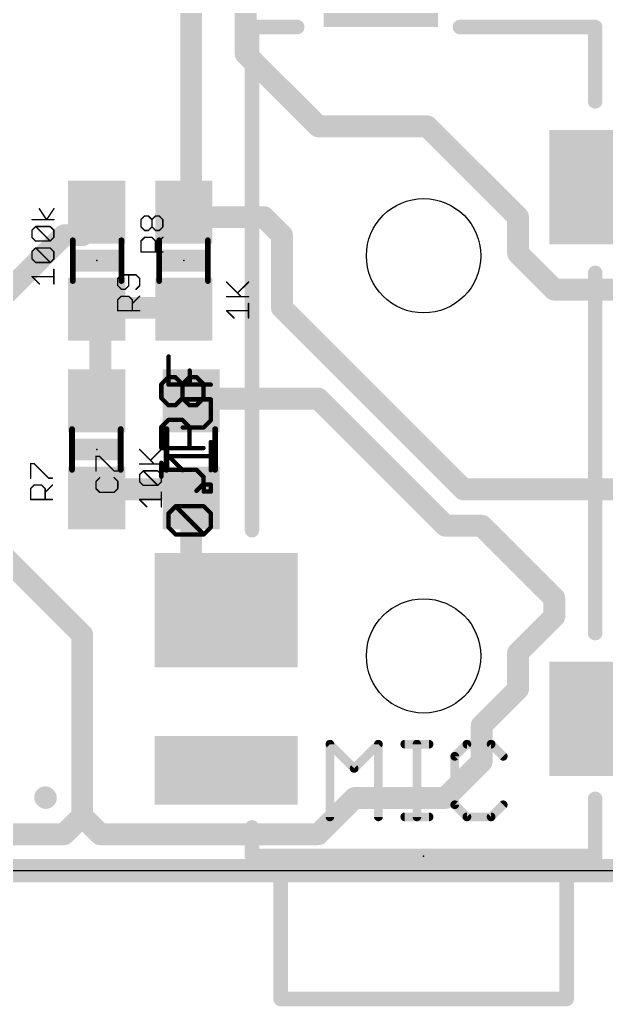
# Model space of a CAD drawing. Extents: x -0.5 to 48.5, y -14.8 to 29.2.
# Drawn here: x 26.72 to 36.98, y -2.37 to 14.88 of the extents above; entities that cross this region are included whole.
import ezdxf

# ---------------------------------------------------------------- set-up
doc = ezdxf.new("R2010")
doc.units = 0
for name, color, linetype in [('1', 22, 'CONTINUOUS'), ('20', 7, 'CONTINUOUS'), ('21', 253, 'CONTINUOUS'), ('23', 7, 'CONTINUOUS'), ('25', 253, 'CONTINUOUS'), ('27', 253, 'CONTINUOUS'), ('51', 253, 'CONTINUOUS')]:
    doc.layers.add(name, color=color, linetype=linetype)

# ---------------------------------------------------------------- blocks, each defined once
blk = doc.blocks.new('RECT')
blk.add_solid([(-0.5, -0.5), (0.5, -0.5), (-0.5, 0.5), (0.5, 0.5)])

msp = doc.modelspace()

# ---------------------------------------------------------------- linework, layer by layer
at = {"layer": '1'}
for points, const_width in [([(29.718, 17.4625), (29.718, 11.7475)], 0.381), ([(30.6705, 14.2875), (30.6705, 17.4625)], 0.381), ([(31.9405, 13.0175), (30.6705, 14.2875)], 0.381), ([(33.8455, 13.0175), (31.9405, 13.0175)], 0.381), ([(35.433, 11.43), (33.8455, 13.0175)], 0.381), ([(29.718, 11.7475), (29.591, 11.518)], 0.381), ([(28.1305, 11.43), (27.813, 11.1125)], 0.381), ([(28.1305, 11.43), (28.067, 11.518)], 0.381), ([(29.718, 11.43), (29.591, 11.518)], 0.381), ([(30.988, 11.43), (29.718, 11.43)], 0.381), ([(31.3055, 11.1125), (30.988, 11.43)], 0.381), ([(35.433, 10.795), (35.433, 11.43)], 0.381), ([(27.4955, 11.1125), (26.2255, 9.8425)], 0.381), ([(27.813, 11.1125), (27.4955, 11.1125)], 0.381), ([(31.3055, 9.8425), (31.3055, 11.1125)], 0.381), ([(36.068, 10.16), (35.433, 10.795)], 0.381), ([(37.338, 10.16), (36.068, 10.16)], 0.381), ([(28.1305, 9.8425), (28.067, 9.818)], 0.381), ([(28.1305, 9.525), (28.067, 9.818)], 0.381), ([(28.1305, 9.8425), (29.4005, 9.8425)], 0.381), ([(29.4005, 9.8425), (29.591, 9.818)], 0.381), ([(34.4805, 6.6675), (31.3055, 9.8425)], 0.381), ([(28.1305, 9.525), (28.1305, 8.255)], 0.381), ([(28.1305, 8.255), (28.067, 8.216)], 0.381), ([(31.9405, 8.255), (29.718, 8.255)], 0.381), ([(29.718, 8.255), (29.718, 8.216)], 0.381), ([(34.163, 6.0325), (31.9405, 8.255)], 0.381), ([(28.1305, 6.6675), (28.067, 6.516)], 0.381), ([(29.718, 6.6675), (28.1305, 6.6675)], 0.381), ([(29.718, 6.6675), (29.718, 6.516)], 0.381), ([(40.8305, 6.6675), (34.4805, 6.6675)], 0.381), ([(29.718, 5.08), (29.718, 6.516)], 0.381), ([(34.798, 6.0325), (34.163, 6.0325)], 0.381), ([(36.068, 4.7625), (34.798, 6.0325)], 0.381), ([(26.2255, 5.715), (27.813, 4.1275)], 0.381), ([(30.0355, 4.7625), (29.718, 5.08)], 0.381), ([(30.0355, 4.7625), (30.332, 4.554)], 0.381), ([(36.068, 4.445), (36.068, 4.7625)], 0.381), ([(35.433, 3.81), (36.068, 4.445)], 0.381), ([(27.813, 4.1275), (27.813, 0.9525)], 0.381), ([(35.433, 3.175), (35.433, 3.81)], 0.381), ([(34.798, 2.54), (35.433, 3.175)], 0.381), ([(34.798, 1.905), (34.798, 2.54)], 0.381), ([(34.163, 1.27), (34.798, 1.905)], 0.381), ([(27.178, 1.27), (27.1653, 1.2827)], 0.381), ([(31.9405, 0.635), (32.5755, 1.27)], 0.381), ([(32.5755, 1.27), (34.163, 1.27)], 0.381), ([(27.813, 0.9525), (27.4955, 0.635)], 0.381), ([(27.813, 0.9525), (28.1305, 0.635)], 0.381), ([(27.4955, 0.635), (23.368, 0.635)], 0.381), ([(28.1305, 0.635), (31.9405, 0.635)], 0.381), ([(48.26, 0), (0, 0)], 0.4064)]:
    msp.add_lwpolyline(points, dxfattribs=dict(at, const_width=const_width))
at = {"layer": '1', "const_width": 0.1905}
for points in [[(30.7379, 14.3549, 1), (30.6031, 14.2201)], [(30.5753, 14.2875, 1), (30.7658, 14.2875)], [(31.9405, 13.1128, 1), (31.9405, 12.9223)], [(31.8731, 12.9501, 1), (32.0079, 13.0849)], [(33.9129, 13.0849, 1), (33.7781, 12.9501)], [(33.8455, 12.9223, 1), (33.8455, 13.1128)], [(29.8013, 11.7014, 1), (29.6347, 11.7936)], [(29.6227, 11.7475, 1), (29.8133, 11.7475)], [(28.1442, 11.5737, 1), (27.9898, 11.4623)], [(28.0533, 11.3743, 1), (28.2077, 11.4857)], [(28.1979, 11.3626, 1), (28.0631, 11.4974)], [(29.6452, 11.5963, 1), (29.5368, 11.4397)], [(29.5077, 11.5641, 1), (29.6743, 11.4719)], [(29.718, 11.5252, 1), (29.718, 11.3347)], [(29.6638, 11.3517, 1), (29.7722, 11.5083)], [(31.0554, 11.4974, 1), (30.9206, 11.3626)], [(30.988, 11.3347, 1), (30.988, 11.5252)], [(35.5282, 11.43, 1), (35.3377, 11.43)], [(35.3656, 11.3626, 1), (35.5004, 11.4974)], [(27.4955, 11.2078, 1), (27.4955, 11.0173)], [(27.5629, 11.0451, 1), (27.4281, 11.1799)], [(27.7456, 11.1799, 1), (27.8804, 11.0451)], [(27.813, 11.0173, 1), (27.813, 11.2078)], [(31.4008, 11.1125, 1), (31.2103, 11.1125)], [(31.2381, 11.0451, 1), (31.3729, 11.1799)], [(35.5004, 10.8624, 1), (35.3656, 10.7276)], [(35.3377, 10.795, 1), (35.5282, 10.795)], [(36.068, 10.2553, 1), (36.068, 10.0648)], [(36.0006, 10.0926, 1), (36.1354, 10.2274)], [(28.1601, 9.8382, 1), (27.9739, 9.7978)], [(28.1305, 9.9378, 1), (28.1305, 9.7473)], [(28.1648, 9.7536, 1), (28.0962, 9.9314)], [(29.4126, 9.937, 1), (29.3884, 9.748)], [(29.4005, 9.7473, 1), (29.4005, 9.9378)], [(31.3729, 9.9099, 1), (31.2381, 9.7751)], [(28.0327, 9.9069, 1), (28.1013, 9.7291)], [(29.5789, 9.7235, 1), (29.6031, 9.9125)], [(31.2103, 9.8425, 1), (31.4008, 9.8425)], [(28.2258, 9.525, 1), (28.0353, 9.525)], [(28.0374, 9.5048, 1), (28.2236, 9.5452)], [(28.0172, 8.2972, 1), (28.1168, 8.1348)], [(28.0353, 8.255, 1), (28.2258, 8.255)], [(28.1803, 8.1738, 1), (28.0807, 8.3362)], [(29.8133, 8.255, 1), (29.6227, 8.255)], [(29.6227, 8.216, 1), (29.8133, 8.216)], [(29.718, 8.3503, 1), (29.718, 8.1598)], [(32.0079, 8.3224, 1), (31.8731, 8.1876)], [(31.9405, 8.1598, 1), (31.9405, 8.3503)], [(28.1305, 6.7628, 1), (28.1305, 6.5723)], [(28.2183, 6.6307, 1), (28.0427, 6.7043)], [(29.8133, 6.6675, 1), (29.6227, 6.6675)], [(29.718, 6.5723, 1), (29.718, 6.7628)], [(34.4805, 6.7628, 1), (34.4805, 6.5723)], [(34.4131, 6.6001, 1), (34.5479, 6.7349)], [(27.9792, 6.5528, 1), (28.1548, 6.4792)], [(29.8133, 6.516, 1), (29.6227, 6.516)], [(29.6227, 6.516, 1), (29.8133, 6.516)], [(34.163, 6.1278, 1), (34.163, 5.9373)], [(34.8654, 6.0999, 1), (34.7306, 5.9651)], [(34.798, 5.9373, 1), (34.798, 6.1278)], [(34.0956, 5.9651, 1), (34.2304, 6.0999)], [(29.7854, 5.1474, 1), (29.6506, 5.0126)], [(29.6227, 5.08, 1), (29.8133, 5.08)], [(30.0903, 4.8404, 1), (29.9807, 4.6846)], [(29.9681, 4.6951, 1), (30.1029, 4.8299)], [(36.1633, 4.7625, 1), (35.9728, 4.7625)], [(36.0006, 4.6951, 1), (36.1354, 4.8299)], [(30.2772, 4.4761, 1), (30.3868, 4.6319)], [(35.9728, 4.445, 1), (36.1633, 4.445)], [(36.1354, 4.3776, 1), (36.0006, 4.5124)], [(27.9083, 4.1275, 1), (27.7178, 4.1275)], [(27.7456, 4.0601, 1), (27.8804, 4.1949)], [(35.5282, 3.81, 1), (35.3377, 3.81)], [(35.3656, 3.8774, 1), (35.5004, 3.7426)], [(35.5004, 3.1076, 1), (35.3656, 3.2424)], [(35.3377, 3.175, 1), (35.5282, 3.175)], [(34.7306, 2.6074, 1), (34.8654, 2.4726)], [(34.8933, 2.54, 1), (34.7028, 2.54)], [(34.8654, 1.8376, 1), (34.7306, 1.9724)], [(34.7028, 1.905, 1), (34.8933, 1.905)], [(27.2326, 1.3501, 1), (27.098, 1.2153)], [(27.1107, 1.2026, 1), (27.2453, 1.3374)], [(32.5755, 1.3653, 1), (32.5755, 1.1747)], [(32.6429, 1.2026, 1), (32.5081, 1.3374)], [(34.0956, 1.3374, 1), (34.2304, 1.2026)], [(34.163, 1.1747, 1), (34.163, 1.3653)], [(27.8804, 1.0199, 1), (27.7456, 0.8851)], [(27.7178, 0.9525, 1), (27.9083, 0.9525)], [(27.8804, 0.8851, 1), (27.7456, 1.0199)], [(27.4281, 0.7024, 1), (27.5629, 0.5676)], [(27.4955, 0.5397, 1), (27.4955, 0.7303)], [(28.1305, 0.7303, 1), (28.1305, 0.5397)], [(28.0631, 0.5676, 1), (28.1979, 0.7024)], [(31.8731, 0.7024, 1), (32.0079, 0.5676)], [(31.9405, 0.5397, 1), (31.9405, 0.7303)]]:
    msp.add_lwpolyline(points, format="xyb", dxfattribs=at)
at = {"layer": '20'}
msp.add_line((0, 0), (48.26, 0), dxfattribs=at)
for centre in [(33.782, 10.754), (33.782, 3.754)]:
    msp.add_circle(centre, 1, dxfattribs=at)
at = {"layer": '21', "const_width": 0.254}
for points in [[(31.5722, 14.754), (30.782, 14.754)], [(30.782, 14.754), (30.782, 5.954)], [(34.417, 14.754), (36.782, 14.754)], [(36.782, 14.754), (36.782, 13.454)], [(36.782, 4.154), (36.782, 10.454)]]:
    msp.add_lwpolyline(points, dxfattribs=at)
at = {"layer": '21', "const_width": 0.127}
for points in [[(30.782, 14.8175, 1), (30.782, 14.6905)], [(30.8455, 14.754, 1), (30.7185, 14.754)], [(31.5722, 14.6905, 1), (31.5722, 14.8175)], [(34.417, 14.8175, 1), (34.417, 14.6905)], [(36.8455, 14.754, 1), (36.7185, 14.754)], [(36.782, 14.6905, 1), (36.782, 14.8175)], [(36.7185, 13.454, 1), (36.8455, 13.454)], [(36.8455, 10.454, 1), (36.7185, 10.454)], [(30.7185, 5.954, 1), (30.8455, 5.954)], [(36.7185, 4.154, 1), (36.8455, 4.154)]]:
    msp.add_lwpolyline(points, format="xyb", dxfattribs=at)
at = {"layer": '23'}
for p in [(28.067, 10.668), (29.591, 10.668), (28.067, 7.366), (29.718, 7.366), (33.782, 0.254)]:
    msp.add_point(p, dxfattribs=at)
at = {"layer": '25'}
for points, const_width in [([(28.8477, 11.3862, 1), (28.835, 11.3862)], 0.0127), ([(28.8369, 11.3906, 1), (28.8459, 11.3817)], 0.0127), ([(28.9049, 11.4561, 1), (28.9049, 11.4434)], 0.0127), ([(28.9094, 11.4452, 1), (28.9004, 11.4542)], 0.0127), ([(28.973, 11.4542, 1), (28.964, 11.4452)], 0.0127), ([(28.9685, 11.4434, 1), (28.9685, 11.4561)], 0.0127), ([(29.0384, 11.3862, 1), (29.0257, 11.3862)], 0.0127), ([(29.0275, 11.3906, 1), (29.0365, 11.3817)], 0.0127), ([(29.0275, 11.3817, 1), (29.0365, 11.3906)], 0.0127), ([(29.0956, 11.4561, 1), (29.0956, 11.4434)], 0.0127), ([(29.1001, 11.4452, 1), (29.0911, 11.4542)], 0.0127), ([(29.1636, 11.4542, 1), (29.1547, 11.4452)], 0.0127), ([(29.1591, 11.4434, 1), (29.1591, 11.4561)], 0.0127), ([(29.2291, 11.3862, 1), (29.2163, 11.3862)], 0.0127), ([(29.2182, 11.3817, 1), (29.2272, 11.3906)], 0.0127), ([(28.835, 11.259, 1), (28.8477, 11.259)], 0.0127), ([(28.8459, 11.2635, 1), (28.8369, 11.2546)], 0.0127), ([(29.0365, 11.2635, 1), (29.0275, 11.2546)], 0.0127), ([(29.0257, 11.259, 1), (29.0384, 11.259)], 0.0127), ([(29.0365, 11.2546, 1), (29.0275, 11.2635)], 0.0127), ([(29.2163, 11.259, 1), (29.2291, 11.259)], 0.0127), ([(29.2272, 11.2546, 1), (29.2182, 11.2635)], 0.0127), ([(28.9049, 11.2018, 1), (28.9049, 11.1891)], 0.0127), ([(28.9049, 11.0818, 1), (28.9049, 11.0692)], 0.0127), ([(28.9004, 11.191, 1), (28.9094, 11.2)], 0.0127), ([(28.9094, 11.071, 1), (28.9004, 11.08)], 0.0127), ([(28.964, 11.2, 1), (28.973, 11.191)], 0.0127), ([(28.9685, 11.1891, 1), (28.9685, 11.2018)], 0.0127), ([(29.0365, 11.08, 1), (29.0275, 11.071)], 0.0127), ([(29.032, 11.0692, 1), (29.032, 11.0818)], 0.0127), ([(29.0956, 11.2018, 1), (29.0956, 11.1891)], 0.0127), ([(29.0911, 11.191, 1), (29.1001, 11.2)], 0.0127), ([(29.1547, 11.2, 1), (29.1636, 11.191)], 0.0127), ([(29.1591, 11.1891, 1), (29.1591, 11.2018)], 0.0127), ([(29.2272, 11.071, 1), (29.2182, 11.08)], 0.0127), ([(28.8477, 11.0119, 1), (28.835, 11.0119)], 0.0127), ([(28.8369, 11.0164, 1), (28.8459, 11.0075)], 0.0127), ([(29.1019, 11.0119, 1), (29.0892, 11.0119)], 0.0127), ([(29.0911, 10.9529, 1), (29.1001, 10.9439)], 0.0127), ([(29.0911, 11.0075, 1), (29.1001, 11.0164)], 0.0127), ([(28.835, 10.8213, 1), (28.8477, 10.8213)], 0.0127), ([(28.8414, 10.8276, 1), (28.8414, 10.8149)], 0.0127), ([(29.0892, 10.8213, 1), (29.1019, 10.8213)], 0.0127), ([(29.2227, 10.8149, 1), (29.2227, 10.8276)], 0.0127), ([(28.4413, 10.3566, 1), (28.4286, 10.3566)], 0.0127), ([(28.4305, 10.3611, 1), (28.4395, 10.3521)], 0.0127), ([(28.4985, 10.4265, 1), (28.4985, 10.4138)], 0.0127), ([(28.503, 10.4156, 1), (28.494, 10.4246)], 0.0127), ([(28.632, 10.4201, 1), (28.6193, 10.4201)], 0.0127), ([(28.7572, 10.4246, 1), (28.7483, 10.4156)], 0.0127), ([(28.7527, 10.4138, 1), (28.7527, 10.4265)], 0.0127), ([(28.8227, 10.3566, 1), (28.81, 10.3566)], 0.0127), ([(28.8118, 10.3521, 1), (28.8208, 10.3611)], 0.0127), ([(28.4395, 10.2339, 1), (28.4305, 10.225)], 0.0127), ([(28.4286, 10.2295, 1), (28.4413, 10.2295)], 0.0127), ([(28.6193, 10.2295, 1), (28.632, 10.2295)], 0.0127), ([(28.6301, 10.225, 1), (28.6211, 10.2339)], 0.0127), ([(28.81, 10.2295, 1), (28.8227, 10.2295)], 0.0127), ([(28.8208, 10.225, 1), (28.8118, 10.2339)], 0.0127), ([(28.4985, 10.1723, 1), (28.4985, 10.1596)], 0.0127), ([(28.4985, 10.0523, 1), (28.4985, 10.0396)], 0.0127), ([(28.494, 10.1614, 1), (28.503, 10.1704)], 0.0127), ([(28.503, 10.0414, 1), (28.494, 10.0504)], 0.0127), ([(28.5576, 10.1704, 1), (28.5666, 10.1614)], 0.0127), ([(28.5621, 10.1596, 1), (28.5621, 10.1723)], 0.0127), ([(28.6301, 10.0504, 1), (28.6211, 10.0414)], 0.0127), ([(28.6256, 10.0396, 1), (28.6256, 10.0523)], 0.0127), ([(28.7483, 10.1704, 1), (28.7572, 10.1614)], 0.0127), ([(28.8208, 10.0414, 1), (28.8118, 10.0504)], 0.0127), ([(28.4413, 9.9824, 1), (28.4286, 9.9824)], 0.0127), ([(28.4305, 9.9869, 1), (28.4395, 9.9779)], 0.0127), ([(28.6955, 9.9824, 1), (28.6828, 9.9824)], 0.0127), ([(28.6847, 9.9233, 1), (28.6937, 9.9143)], 0.0127), ([(28.6847, 9.9779, 1), (28.6937, 9.9869)], 0.0127), ([(28.435, 9.798, 1), (28.435, 9.7854)], 0.0127), ([(28.4286, 9.7917, 1), (28.4413, 9.7917)], 0.0127), ([(28.6828, 9.7917, 1), (28.6955, 9.7917)], 0.0127), ([(28.8163, 9.7854, 1), (28.8163, 9.798)], 0.0127), ([(29.3195, 8.6495, 1), (29.3195, 8.6114)], 0.0381), ([(29.333, 8.6169, 1), (29.3061, 8.6439)], 0.0381), ([(29.4559, 8.6439, 1), (29.4289, 8.6169)], 0.0381), ([(29.4424, 8.6114, 1), (29.4424, 8.6495)], 0.0381), ([(29.6882, 8.6495, 1), (29.6882, 8.6114)], 0.0381), ([(29.7016, 8.6169, 1), (29.6747, 8.6439)], 0.0381), ([(29.8245, 8.6439, 1), (29.7976, 8.6169)], 0.0381), ([(29.811, 8.6114, 1), (29.811, 8.6495)], 0.0381), ([(29.2157, 8.5075, 1), (29.1776, 8.5075)], 0.0381), ([(29.1832, 8.521, 1), (29.2101, 8.4941)], 0.0381), ([(29.5843, 8.5075, 1), (29.5462, 8.5075)], 0.0381), ([(29.5518, 8.521, 1), (29.5788, 8.4941)], 0.0381), ([(29.5518, 8.4941, 1), (29.5788, 8.521)], 0.0381), ([(29.953, 8.5075, 1), (29.9149, 8.5075)], 0.0381), ([(29.9204, 8.4941, 1), (29.9474, 8.521)], 0.0381), ([(29.2101, 8.2753, 1), (29.1832, 8.2483)], 0.0381), ([(29.5788, 8.2753, 1), (29.5518, 8.2483)], 0.0381), ([(29.5788, 8.2483, 1), (29.5518, 8.2753)], 0.0381), ([(29.9474, 8.2483, 1), (29.9204, 8.2753)], 0.0381), ([(29.1776, 8.2618, 1), (29.2157, 8.2618)], 0.0381), ([(29.3195, 8.158, 1), (29.3195, 8.1199)], 0.0381), ([(29.3061, 8.1255, 1), (29.333, 8.1524)], 0.0381), ([(29.4289, 8.1524, 1), (29.4559, 8.1255)], 0.0381), ([(29.4424, 8.1199, 1), (29.4424, 8.158)], 0.0381), ([(29.5462, 8.2618, 1), (29.5843, 8.2618)], 0.0381), ([(29.6882, 8.158, 1), (29.6882, 8.1199)], 0.0381), ([(29.6747, 8.1255, 1), (29.7016, 8.1524)], 0.0381), ([(29.7976, 8.1524, 1), (29.8245, 8.1255)], 0.0381), ([(29.811, 8.1199, 1), (29.811, 8.158)], 0.0381), ([(29.9149, 8.2618, 1), (29.953, 8.2618)], 0.0381), ([(29.2157, 7.7591, 1), (29.1776, 7.7591)], 0.0381), ([(29.1832, 7.7726, 1), (29.2101, 7.7457)], 0.0381), ([(29.3195, 7.9011, 1), (29.3195, 7.863)], 0.0381), ([(29.333, 7.8685, 1), (29.3061, 7.8955)], 0.0381), ([(29.5788, 7.8955, 1), (29.5518, 7.8685)], 0.0381), ([(29.5653, 7.863, 1), (29.5653, 7.9011)], 0.0381), ([(29.7072, 7.7591, 1), (29.6691, 7.7591)], 0.0381), ([(29.6747, 7.7457, 1), (29.7016, 7.7726)], 0.0381), ([(29.1967, 7.4096, 1), (29.1967, 7.3715)], 0.0381), ([(29.9339, 7.3715, 1), (29.9339, 7.4096)], 0.0381), ([(28.0603, 7.2451, 1), (28.0476, 7.2451)], 0.0127), ([(28.054, 7.2515, 1), (28.054, 7.2388)], 0.0127), ([(28.122, 7.2496, 1), (28.113, 7.2406)], 0.0127), ([(28.1175, 7.2388, 1), (28.1175, 7.2515)], 0.0127), ([(29.1776, 7.3905, 1), (29.2157, 7.3905)], 0.0381), ([(29.6691, 7.3905, 1), (29.7072, 7.3905)], 0.0381), ([(26.9173, 7.1181, 1), (26.9046, 7.1181)], 0.0127), ([(26.911, 7.1245, 1), (26.911, 7.1118)], 0.0127), ([(26.979, 7.1226, 1), (26.97, 7.1136)], 0.0127), ([(26.9745, 7.1118, 1), (26.9745, 7.1245)], 0.0127), ([(29.2157, 7.1336, 1), (29.1776, 7.1336)], 0.0381), ([(28.0476, 6.9909, 1), (28.0603, 6.9909)], 0.0127), ([(28.3717, 6.9973, 1), (28.3717, 6.9846)], 0.0127), ([(28.3673, 6.9864, 1), (28.3762, 6.9954)], 0.0127), ([(28.4353, 6.9846, 1), (28.4353, 6.9973)], 0.0127), ([(29.1776, 6.8878, 1), (29.2157, 6.8878)], 0.0381), ([(29.1967, 7.0298, 1), (29.1967, 6.9917)], 0.0381), ([(29.8245, 7.0242, 1), (29.7976, 6.9972)], 0.0381), ([(29.811, 6.9917, 1), (29.811, 7.0298)], 0.0381), ([(29.953, 6.8878, 1), (29.9149, 6.8878)], 0.0381), ([(29.9204, 6.8744, 1), (29.9474, 6.9013)], 0.0381), ([(26.9046, 6.8639, 1), (26.9173, 6.8639)], 0.0127), ([(26.9745, 6.7503, 1), (26.9745, 6.7376)], 0.0127), ([(26.979, 6.7394, 1), (26.97, 6.7484)], 0.0127), ([(27.1061, 6.7484, 1), (27.0971, 6.7394)], 0.0127), ([(27.1016, 6.7376, 1), (27.1016, 6.7503)], 0.0127), ([(27.2287, 6.8703, 1), (27.2287, 6.8576)], 0.0127), ([(27.2243, 6.8594, 1), (27.2332, 6.8684)], 0.0127), ([(27.2968, 6.7394, 1), (27.2878, 6.7484)], 0.0127), ([(27.2923, 6.8576, 1), (27.2923, 6.8703)], 0.0127), ([(28.0603, 6.8074, 1), (28.0476, 6.8074)], 0.0127), ([(28.0495, 6.8119, 1), (28.0585, 6.8029)], 0.0127), ([(28.122, 6.8664, 1), (28.113, 6.8754)], 0.0127), ([(28.3762, 6.8754, 1), (28.3673, 6.8664)], 0.0127), ([(28.4417, 6.8074, 1), (28.429, 6.8074)], 0.0127), ([(28.4308, 6.8029, 1), (28.4398, 6.8119)], 0.0127), ([(29.9149, 6.765, 1), (29.953, 6.765)], 0.0381), ([(29.9474, 6.7515, 1), (29.9204, 6.7784)], 0.0381), ([(26.9173, 6.6804, 1), (26.9046, 6.6804)], 0.0127), ([(26.9065, 6.6849, 1), (26.9155, 6.6759)], 0.0127), ([(27.1715, 6.6804, 1), (27.1588, 6.6804)], 0.0127), ([(27.1607, 6.6213, 1), (27.1697, 6.6123)], 0.0127), ([(27.1607, 6.6759, 1), (27.1697, 6.6849)], 0.0127), ([(28.0476, 6.6803, 1), (28.0603, 6.6803)], 0.0127), ([(28.0585, 6.6847, 1), (28.0495, 6.6758)], 0.0127), ([(28.1175, 6.6231, 1), (28.1175, 6.6104)], 0.0127), ([(28.113, 6.6122, 1), (28.122, 6.6212)], 0.0127), ([(28.3673, 6.6212, 1), (28.3762, 6.6122)], 0.0127), ([(28.3717, 6.6104, 1), (28.3717, 6.6231)], 0.0127), ([(28.429, 6.6803, 1), (28.4417, 6.6803)], 0.0127), ([(28.4398, 6.6758, 1), (28.4308, 6.6847)], 0.0127), ([(29.7976, 6.6556, 1), (29.8245, 6.6286)], 0.0381), ([(26.9046, 6.4897, 1), (26.9173, 6.4897)], 0.0127), ([(26.911, 6.4961, 1), (26.911, 6.4833)], 0.0127), ([(27.1588, 6.4897, 1), (27.1715, 6.4897)], 0.0127), ([(27.2923, 6.4833, 1), (27.2923, 6.4961)], 0.0127)]:
    msp.add_lwpolyline(points, format="xyb", dxfattribs=dict(at, const_width=const_width))
for points, const_width in [([(28.8414, 11.3862), (28.9049, 11.4497)], 0.0254), ([(28.8414, 11.259), (28.8414, 11.3862)], 0.0254), ([(28.9049, 11.4497), (28.9685, 11.4497)], 0.0254), ([(28.9685, 11.4497), (29.032, 11.3862)], 0.0254), ([(29.032, 11.3862), (29.0956, 11.4497)], 0.0254), ([(29.032, 11.259), (29.032, 11.3862)], 0.0254), ([(29.0956, 11.4497), (29.1591, 11.4497)], 0.0254), ([(29.1591, 11.4497), (29.2227, 11.3862)], 0.0254), ([(29.2227, 11.3862), (29.2227, 11.259)], 0.0254), ([(28.9049, 11.1955), (28.8414, 11.259)], 0.0254), ([(29.032, 11.259), (28.9685, 11.1955)], 0.0254), ([(29.0956, 11.1955), (29.032, 11.259)], 0.0254), ([(29.2227, 11.259), (29.1591, 11.1955)], 0.0254), ([(28.8414, 11.0119), (28.9049, 11.0755)], 0.0254), ([(28.9685, 11.1955), (28.9049, 11.1955)], 0.0254), ([(28.9049, 11.0755), (29.032, 11.0755)], 0.0254), ([(29.032, 11.0755), (29.0956, 11.0119)], 0.0254), ([(29.1591, 11.1955), (29.0956, 11.1955)], 0.0254), ([(29.0956, 10.9484), (29.2227, 11.0755)], 0.0254), ([(28.8414, 10.8213), (28.8414, 11.0119)], 0.0254), ([(29.0956, 11.0119), (29.0956, 10.8213)], 0.0254), ([(29.2227, 10.8213), (28.8414, 10.8213)], 0.0254), ([(28.4985, 10.4201), (28.435, 10.3566)], 0.0254), ([(28.435, 10.3566), (28.435, 10.2295)], 0.0254), ([(28.7527, 10.4201), (28.4985, 10.4201)], 0.0254), ([(28.6256, 10.2295), (28.6256, 10.4201)], 0.0254), ([(28.8163, 10.3566), (28.7527, 10.4201)], 0.0254), ([(28.8163, 10.2295), (28.8163, 10.3566)], 0.0254), ([(28.435, 10.2295), (28.4985, 10.1659)], 0.0254), ([(28.5621, 10.1659), (28.6256, 10.2295)], 0.0254), ([(28.7527, 10.1659), (28.8163, 10.2295)], 0.0254), ([(28.435, 9.9824), (28.4985, 10.0459)], 0.0254), ([(28.4985, 10.1659), (28.5621, 10.1659)], 0.0254), ([(28.4985, 10.0459), (28.6256, 10.0459)], 0.0254), ([(28.6256, 10.0459), (28.6892, 9.9824)], 0.0254), ([(28.6892, 9.9188), (28.8163, 10.0459)], 0.0254), ([(28.435, 9.7917), (28.435, 9.9824)], 0.0254), ([(28.6892, 9.9824), (28.6892, 9.7917)], 0.0254), ([(28.8163, 9.7917), (28.435, 9.7917)], 0.0254), ([(29.1967, 8.5075), (29.3195, 8.6304)], 0.0762), ([(29.3195, 8.6304), (29.4424, 8.6304)], 0.0762), ([(29.4424, 8.6304), (29.5653, 8.5075)], 0.0762), ([(29.5653, 8.5075), (29.6882, 8.6304)], 0.0762), ([(29.6882, 8.6304), (29.811, 8.6304)], 0.0762), ([(29.811, 8.6304), (29.9339, 8.5075)], 0.0762), ([(29.1967, 8.2618), (29.1967, 8.5075)], 0.0762), ([(29.5653, 8.2618), (29.5653, 8.5075)], 0.0762), ([(29.9339, 8.5075), (29.9339, 8.2618)], 0.0762), ([(29.3195, 8.1389), (29.1967, 8.2618)], 0.0762), ([(29.5653, 8.2618), (29.4424, 8.1389)], 0.0762), ([(29.6882, 8.1389), (29.5653, 8.2618)], 0.0762), ([(29.9339, 8.2618), (29.811, 8.1389)], 0.0762), ([(29.4424, 8.1389), (29.3195, 8.1389)], 0.0762), ([(29.811, 8.1389), (29.6882, 8.1389)], 0.0762), ([(29.1967, 7.7591), (29.3195, 7.882)], 0.0762), ([(29.1967, 7.3905), (29.1967, 7.7591)], 0.0762), ([(29.3195, 7.882), (29.5653, 7.882)], 0.0762), ([(29.5653, 7.882), (29.6882, 7.7591)], 0.0762), ([(29.6882, 7.7591), (29.6882, 7.3905)], 0.0762), ([(29.9339, 7.3905), (29.1967, 7.3905)], 0.0762), ([(28.054, 6.9909), (28.054, 7.2451)], 0.0254), ([(28.054, 7.2451), (28.1175, 7.2451)], 0.0254), ([(28.1175, 7.2451), (28.3717, 6.9909)], 0.0254), ([(26.911, 6.8639), (26.911, 7.1181)], 0.0254), ([(26.911, 7.1181), (26.9745, 7.1181)], 0.0254), ([(26.9745, 7.1181), (27.2287, 6.8639)], 0.0254), ([(29.1967, 6.8878), (29.1967, 7.1336)], 0.0762), ([(28.3717, 6.9909), (28.4353, 6.9909)], 0.0254), ([(29.811, 7.0107), (29.1967, 7.0107)], 0.0762), ([(29.9339, 6.8878), (29.811, 7.0107)], 0.0762), ([(29.9339, 6.765), (29.9339, 6.8878)], 0.0762), ([(26.911, 6.6804), (26.9745, 6.7439)], 0.0254), ([(26.9745, 6.7439), (27.1016, 6.7439)], 0.0254), ([(27.1016, 6.7439), (27.1652, 6.6804)], 0.0254), ([(27.1652, 6.6168), (27.2923, 6.7439)], 0.0254), ([(27.2287, 6.8639), (27.2923, 6.8639)], 0.0254), ([(28.1175, 6.8709), (28.054, 6.8074)], 0.0254), ([(28.054, 6.8074), (28.054, 6.6803)], 0.0254), ([(28.4353, 6.8074), (28.3717, 6.8709)], 0.0254), ([(28.4353, 6.6803), (28.4353, 6.8074)], 0.0254), ([(29.811, 6.6421), (29.9339, 6.765)], 0.0762), ([(26.911, 6.4897), (26.911, 6.6804)], 0.0254), ([(27.1652, 6.6804), (27.1652, 6.4897)], 0.0254), ([(28.054, 6.6803), (28.1175, 6.6167)], 0.0254), ([(28.1175, 6.6167), (28.3717, 6.6167)], 0.0254), ([(28.3717, 6.6167), (28.4353, 6.6803)], 0.0254), ([(27.2923, 6.4897), (26.911, 6.4897)], 0.0254)]:
    msp.add_lwpolyline(points, dxfattribs=dict(at, const_width=const_width))
at = {"layer": '27'}
for points, const_width in [([(27.1906, 11.3849), (27.0635, 11.5755)], 0.0254), ([(27.3177, 11.5755), (27.1906, 11.3849)], 0.0254), ([(27.3177, 11.3849), (26.9364, 11.3849)], 0.0254), ([(26.9364, 11.2013), (26.9999, 11.2649)], 0.0254), ([(26.9999, 11.2649), (27.2541, 11.2649)], 0.0254), ([(27.2541, 11.0107), (26.9999, 11.2649)], 0.0254), ([(27.2541, 11.2649), (27.3177, 11.2013)], 0.0254), ([(26.9364, 11.0742), (26.9364, 11.2013)], 0.0254), ([(26.9999, 11.0107), (26.9364, 11.0742)], 0.0254), ([(27.3177, 11.0742), (27.2541, 11.0107)], 0.0254), ([(27.3177, 11.2013), (27.3177, 11.0742)], 0.0254), ([(26.9364, 10.8271), (26.9999, 10.8907)], 0.0254), ([(27.2541, 11.0107), (26.9999, 11.0107)], 0.0254), ([(26.9999, 10.8907), (27.2541, 10.8907)], 0.0254), ([(27.2541, 10.6364), (26.9999, 10.8907)], 0.0254), ([(27.2541, 10.8907), (27.3177, 10.8271)], 0.0254), ([(26.9364, 10.7), (26.9364, 10.8271)], 0.0254), ([(26.9999, 10.6364), (26.9364, 10.7)], 0.0254), ([(27.3177, 10.7), (27.2541, 10.6364)], 0.0254), ([(27.3177, 10.8271), (27.3177, 10.7)], 0.0254), ([(27.2541, 10.6364), (26.9999, 10.6364)], 0.0254), ([(27.3177, 10.2622), (27.3177, 10.5165)], 0.0254), ([(27.0635, 10.2622), (26.9364, 10.3893)], 0.0254), ([(26.9364, 10.3893), (27.3177, 10.3893)], 0.0254), ([(30.5942, 10.0389), (30.34, 10.2931)], 0.0254), ([(30.5306, 10.1025), (30.7213, 10.2931)], 0.0254), ([(30.34, 10.0389), (30.7213, 10.0389)], 0.0254), ([(30.7213, 9.6647), (30.7213, 9.9189)], 0.0254), ([(30.4671, 9.6647), (30.34, 9.7918)], 0.0254), ([(30.34, 9.7918), (30.7213, 9.7918)], 0.0254), ([(29.3237, 8.4996), (29.3237, 8.991)], 0.0762), ([(29.6923, 8.4996), (29.6923, 8.7453)], 0.0762), ([(30.0609, 8.4996), (29.3237, 8.4996)], 0.0762), ([(30.0609, 8.2426), (29.5694, 8.2426)], 0.0762), ([(30.0609, 7.874), (30.0609, 8.2426)], 0.0762), ([(29.5694, 7.7511), (29.938, 7.7511)], 0.0762), ([(29.938, 7.7511), (30.0609, 7.874)], 0.0762), ([(30.0609, 7.0027), (30.0609, 7.4942)], 0.0762), ([(29.0702, 7.1111), (28.816, 7.3653)], 0.0254), ([(29.0066, 7.1747), (29.1973, 7.3653)], 0.0254), ([(29.5694, 7.0027), (29.3237, 7.2485)], 0.0762), ([(29.3237, 7.2485), (30.0609, 7.2485)], 0.0762), ([(28.816, 7.1111), (29.1973, 7.1111)], 0.0254), ([(28.816, 6.9276), (28.8795, 6.9911)], 0.0254), ([(28.816, 6.8005), (28.816, 6.9276)], 0.0254), ([(28.8795, 6.9911), (29.1337, 6.9911)], 0.0254), ([(29.1337, 6.7369), (28.8795, 6.9911)], 0.0254), ([(29.1337, 6.9911), (29.1973, 6.9276)], 0.0254), ([(29.1973, 6.9276), (29.1973, 6.8005)], 0.0254), ([(28.8795, 6.7369), (28.816, 6.8005)], 0.0254), ([(29.1337, 6.7369), (28.8795, 6.7369)], 0.0254), ([(29.1973, 6.8005), (29.1337, 6.7369)], 0.0254), ([(29.938, 6.6285), (29.938, 6.7514)], 0.0762), ([(29.938, 6.7514), (30.0609, 6.7514)], 0.0762), ([(30.0609, 6.7514), (30.0609, 6.6285)], 0.0762), ([(29.1973, 6.3627), (29.1973, 6.6169)], 0.0254), ([(30.0609, 6.6285), (29.938, 6.6285)], 0.0762), ([(28.9431, 6.3627), (28.816, 6.4898)], 0.0254), ([(28.816, 6.4898), (29.1973, 6.4898)], 0.0254), ([(29.3237, 6.2487), (29.4465, 6.3716)], 0.0762), ([(29.4465, 6.3716), (29.938, 6.3716)], 0.0762), ([(29.938, 5.8801), (29.4465, 6.3716)], 0.0762), ([(29.938, 6.3716), (30.0609, 6.2487)], 0.0762), ([(29.3237, 6.003), (29.3237, 6.2487)], 0.0762), ([(30.0609, 6.2487), (30.0609, 6.003)], 0.0762), ([(29.4465, 5.8801), (29.3237, 6.003)], 0.0762), ([(30.0609, 6.003), (29.938, 5.8801)], 0.0762), ([(29.938, 5.8801), (29.4465, 5.8801)], 0.0762), ([(32.1436, 0.9398), (32.1436, 2.2109)], 0.1524), ([(32.1436, 2.2109), (32.5673, 1.7872)], 0.1524), ([(32.5673, 1.7872), (32.991, 2.2109)], 0.1524), ([(32.991, 2.2109), (32.991, 0.9398)], 0.1524), ([(33.4533, 2.2109), (33.877, 2.2109)], 0.1524), ([(33.6652, 0.9398), (33.6652, 2.2109)], 0.1524), ([(34.5383, 2.2109), (34.3265, 1.999)], 0.1524), ([(34.962, 2.2109), (34.5383, 2.2109)], 0.1524), ([(35.1739, 1.999), (34.962, 2.2109)], 0.1524), ([(34.3265, 1.999), (34.3265, 1.1516)], 0.1524), ([(34.3265, 1.1516), (34.5383, 0.9398)], 0.1524), ([(34.962, 0.9398), (35.1739, 1.1516)], 0.1524), ([(33.4533, 0.9398), (33.877, 0.9398)], 0.1524), ([(34.5383, 0.9398), (34.962, 0.9398)], 0.1524)]:
    msp.add_lwpolyline(points, dxfattribs=dict(at, const_width=const_width))
for points, const_width in [([(27.0688, 11.579, 1), (27.0582, 11.572)], 0.0127), ([(27.323, 11.572, 1), (27.3124, 11.579)], 0.0127), ([(26.9364, 11.3912, 1), (26.9364, 11.3785)], 0.0127), ([(27.1853, 11.3884, 1), (27.1959, 11.3813)], 0.0127), ([(27.1853, 11.3813, 1), (27.1959, 11.3884)], 0.0127), ([(27.3177, 11.3785, 1), (27.3177, 11.3912)], 0.0127), ([(27.0044, 11.2694, 1), (26.9954, 11.2604)], 0.0127), ([(26.9999, 11.2712, 1), (26.9999, 11.2585)], 0.0127), ([(27.0044, 11.2604, 1), (26.9954, 11.2694)], 0.0127), ([(27.2586, 11.2694, 1), (27.2497, 11.2604)], 0.0127), ([(27.2541, 11.2585, 1), (27.2541, 11.2712)], 0.0127), ([(26.9427, 11.2013, 1), (26.93, 11.2013)], 0.0127), ([(26.93, 11.0742, 1), (26.9427, 11.0742)], 0.0127), ([(26.9319, 11.2058, 1), (26.9409, 11.1968)], 0.0127), ([(26.9409, 11.0787, 1), (26.9319, 11.0697)], 0.0127), ([(27.3241, 11.2013, 1), (27.3114, 11.2013)], 0.0127), ([(27.3114, 11.0742, 1), (27.3241, 11.0742)], 0.0127), ([(27.3132, 11.1968, 1), (27.3222, 11.2058)], 0.0127), ([(27.3222, 11.0697, 1), (27.3132, 11.0787)], 0.0127), ([(26.9999, 11.017, 1), (26.9999, 11.0043)], 0.0127), ([(26.9999, 10.897, 1), (26.9999, 10.8843)], 0.0127), ([(27.0044, 10.8951, 1), (26.9954, 10.8862)], 0.0127), ([(26.9954, 11.0062, 1), (27.0044, 11.0151)], 0.0127), ([(27.0044, 10.8862, 1), (26.9954, 10.8951)], 0.0127), ([(27.2497, 11.0151, 1), (27.2586, 11.0062)], 0.0127), ([(27.2586, 10.8951, 1), (27.2497, 10.8862)], 0.0127), ([(27.2497, 11.0062, 1), (27.2586, 11.0151)], 0.0127), ([(27.2541, 11.0043, 1), (27.2541, 11.017)], 0.0127), ([(27.2541, 10.8843, 1), (27.2541, 10.897)], 0.0127), ([(26.9427, 10.8271, 1), (26.93, 10.8271)], 0.0127), ([(26.93, 10.7, 1), (26.9427, 10.7)], 0.0127), ([(26.9319, 10.8316, 1), (26.9409, 10.8226)], 0.0127), ([(26.9409, 10.7045, 1), (26.9319, 10.6955)], 0.0127), ([(27.3241, 10.8271, 1), (27.3114, 10.8271)], 0.0127), ([(27.3114, 10.7, 1), (27.3241, 10.7)], 0.0127), ([(27.3132, 10.8226, 1), (27.3222, 10.8316)], 0.0127), ([(27.3222, 10.6955, 1), (27.3132, 10.7045)], 0.0127), ([(26.9999, 10.6428, 1), (26.9999, 10.6301)], 0.0127), ([(26.9954, 10.632, 1), (27.0044, 10.6409)], 0.0127), ([(27.2497, 10.6409, 1), (27.2586, 10.632)], 0.0127), ([(27.2497, 10.632, 1), (27.2586, 10.6409)], 0.0127), ([(27.2541, 10.6301, 1), (27.2541, 10.6428)], 0.0127), ([(27.3241, 10.5165, 1), (27.3114, 10.5165)], 0.0127), ([(26.9364, 10.3957, 1), (26.9364, 10.383)], 0.0127), ([(26.9409, 10.3938, 1), (26.9319, 10.3849)], 0.0127), ([(27.3177, 10.383, 1), (27.3177, 10.3957)], 0.0127), ([(27.059, 10.2577, 1), (27.068, 10.2667)], 0.0127), ([(27.3114, 10.2622, 1), (27.3241, 10.2622)], 0.0127), ([(30.3445, 10.2976, 1), (30.3355, 10.2886)], 0.0127), ([(30.7258, 10.2886, 1), (30.7168, 10.2976)], 0.0127), ([(30.34, 10.0453, 1), (30.34, 10.0326)], 0.0127), ([(30.5261, 10.1069, 1), (30.5351, 10.098)], 0.0127), ([(30.5897, 10.0344, 1), (30.5987, 10.0434)], 0.0127), ([(30.7213, 10.0326, 1), (30.7213, 10.0453)], 0.0127), ([(30.7277, 9.9189, 1), (30.715, 9.9189)], 0.0127), ([(30.3445, 9.7963, 1), (30.3355, 9.7873)], 0.0127), ([(30.34, 9.7982, 1), (30.34, 9.7855)], 0.0127), ([(30.4626, 9.6602, 1), (30.4716, 9.6692)], 0.0127), ([(30.715, 9.6647, 1), (30.7277, 9.6647)], 0.0127), ([(30.7213, 9.7855, 1), (30.7213, 9.7982)], 0.0127), ([(29.3427, 8.991, 1), (29.3046, 8.991)], 0.0381), ([(29.7113, 8.7453, 1), (29.6732, 8.7453)], 0.0381), ([(29.3237, 8.5186, 1), (29.3237, 8.4805)], 0.0381), ([(29.3046, 8.4996, 1), (29.3427, 8.4996)], 0.0381), ([(29.6732, 8.4996, 1), (29.7113, 8.4996)], 0.0381), ([(30.0609, 8.4805, 1), (30.0609, 8.5186)], 0.0381), ([(29.5694, 8.2617, 1), (29.5694, 8.2236)], 0.0381), ([(30.08, 8.2426, 1), (30.0419, 8.2426)], 0.0381), ([(30.0609, 8.2236, 1), (30.0609, 8.2617)], 0.0381), ([(29.5694, 7.7702, 1), (29.5694, 7.7321)], 0.0381), ([(29.9246, 7.7646, 1), (29.9515, 7.7377)], 0.0381), ([(29.938, 7.7321, 1), (29.938, 7.7702)], 0.0381), ([(30.0419, 7.874, 1), (30.08, 7.874)], 0.0381), ([(30.0744, 7.8605, 1), (30.0474, 7.8875)], 0.0381), ([(30.08, 7.4942, 1), (30.0419, 7.4942)], 0.0381), ([(28.8205, 7.3698, 1), (28.8115, 7.3608)], 0.0127), ([(29.2018, 7.3608, 1), (29.1928, 7.3698)], 0.0127), ([(29.3237, 7.2675, 1), (29.3237, 7.2294)], 0.0381), ([(29.3371, 7.2619, 1), (29.3102, 7.235)], 0.0381), ([(30.0609, 7.2294, 1), (30.0609, 7.2675)], 0.0381), ([(28.816, 7.1175, 1), (28.816, 7.1048)], 0.0127), ([(29.0021, 7.1792, 1), (29.0111, 7.1702)], 0.0127), ([(29.0657, 7.1066, 1), (29.0747, 7.1156)], 0.0127), ([(29.1973, 7.1048, 1), (29.1973, 7.1175)], 0.0127), ([(28.8223, 6.9276, 1), (28.8096, 6.9276)], 0.0127), ([(28.8115, 6.9321, 1), (28.8205, 6.9231)], 0.0127), ([(28.8795, 6.9975, 1), (28.8795, 6.9848)], 0.0127), ([(28.884, 6.9956, 1), (28.875, 6.9866)], 0.0127), ([(28.884, 6.9866, 1), (28.875, 6.9956)], 0.0127), ([(29.1382, 6.9956, 1), (29.1293, 6.9866)], 0.0127), ([(29.1337, 6.9848, 1), (29.1337, 6.9975)], 0.0127), ([(29.2037, 6.9276, 1), (29.191, 6.9276)], 0.0127), ([(29.1928, 6.9231, 1), (29.2018, 6.9321)], 0.0127), ([(29.5559, 6.9893, 1), (29.5829, 7.0162)], 0.0381), ([(30.0419, 7.0027, 1), (30.08, 7.0027)], 0.0381), ([(28.8205, 6.8049, 1), (28.8115, 6.796)], 0.0127), ([(28.8096, 6.8005, 1), (28.8223, 6.8005)], 0.0127), ([(28.8795, 6.7433, 1), (28.8795, 6.7306)], 0.0127), ([(28.875, 6.7324, 1), (28.884, 6.7414)], 0.0127), ([(29.1293, 6.7414, 1), (29.1382, 6.7324)], 0.0127), ([(29.1293, 6.7324, 1), (29.1382, 6.7414)], 0.0127), ([(29.1337, 6.7306, 1), (29.1337, 6.7433)], 0.0127), ([(29.191, 6.8005, 1), (29.2037, 6.8005)], 0.0127), ([(29.2018, 6.796, 1), (29.1928, 6.8049)], 0.0127), ([(29.938, 6.7704, 1), (29.938, 6.7323)], 0.0381), ([(29.9571, 6.7514, 1), (29.919, 6.7514)], 0.0381), ([(30.08, 6.7514, 1), (30.0419, 6.7514)], 0.0381), ([(30.0609, 6.7323, 1), (30.0609, 6.7704)], 0.0381), ([(29.2037, 6.6169, 1), (29.191, 6.6169)], 0.0127), ([(29.938, 6.6476, 1), (29.938, 6.6095)], 0.0381), ([(29.919, 6.6285, 1), (29.9571, 6.6285)], 0.0381), ([(30.0419, 6.6285, 1), (30.08, 6.6285)], 0.0381), ([(30.0609, 6.6095, 1), (30.0609, 6.6476)], 0.0381), ([(28.816, 6.4962, 1), (28.816, 6.4835)], 0.0127), ([(28.8205, 6.4943, 1), (28.8115, 6.4853)], 0.0127), ([(29.1973, 6.4835, 1), (29.1973, 6.4962)], 0.0127), ([(29.4465, 6.3906, 1), (29.4465, 6.3525)], 0.0381), ([(29.46, 6.3851, 1), (29.4331, 6.3581)], 0.0381), ([(29.46, 6.3581, 1), (29.4331, 6.3851)], 0.0381), ([(29.9515, 6.3851, 1), (29.9246, 6.3581)], 0.0381), ([(29.938, 6.3525, 1), (29.938, 6.3906)], 0.0381), ([(28.9386, 6.3582, 1), (28.9476, 6.3672)], 0.0127), ([(29.191, 6.3627, 1), (29.2037, 6.3627)], 0.0127), ([(29.3102, 6.2622, 1), (29.3371, 6.2352)], 0.0381), ([(29.3427, 6.2487, 1), (29.3046, 6.2487)], 0.0381), ([(30.08, 6.2487, 1), (30.0419, 6.2487)], 0.0381), ([(30.0474, 6.2352, 1), (30.0744, 6.2622)], 0.0381), ([(29.3371, 6.0164, 1), (29.3102, 5.9895)], 0.0381), ([(30.0744, 5.9895, 1), (30.0474, 6.0164)], 0.0381), ([(29.3046, 6.003, 1), (29.3427, 6.003)], 0.0381), ([(29.4465, 5.8992, 1), (29.4465, 5.8611)], 0.0381), ([(29.4331, 5.8666, 1), (29.46, 5.8936)], 0.0381), ([(29.9246, 5.8936, 1), (29.9515, 5.8666)], 0.0381), ([(29.9246, 5.8666, 1), (29.9515, 5.8936)], 0.0381), ([(29.938, 5.8611, 1), (29.938, 5.8992)], 0.0381), ([(30.0419, 6.003, 1), (30.08, 6.003)], 0.0381), ([(32.1817, 2.2109, 1), (32.1055, 2.2109)], 0.0762), ([(32.1705, 2.2378, 1), (32.1167, 2.1839)], 0.0762), ([(33.0291, 2.2109, 1), (32.9529, 2.2109)], 0.0762), ([(33.0179, 2.1839, 1), (32.964, 2.2378)], 0.0762), ([(33.4533, 2.249, 1), (33.4533, 2.1728)], 0.0762), ([(33.7033, 2.2109, 1), (33.6271, 2.2109)], 0.0762), ([(33.877, 2.1728, 1), (33.877, 2.249)], 0.0762), ([(34.5383, 2.249, 1), (34.5383, 2.1728)], 0.0762), ([(34.5653, 2.1839, 1), (34.5114, 2.2378)], 0.0762), ([(34.9889, 2.2378, 1), (34.9351, 2.1839)], 0.0762), ([(34.962, 2.1728, 1), (34.962, 2.249)], 0.0762), ([(34.3646, 1.999, 1), (34.2884, 1.999)], 0.0762), ([(34.2995, 2.026, 1), (34.3534, 1.9721)], 0.0762), ([(35.1469, 1.9721, 1), (35.2008, 2.026)], 0.0762), ([(32.5403, 1.8141, 1), (32.5942, 1.7602)], 0.0762), ([(32.5403, 1.7602, 1), (32.5942, 1.8141)], 0.0762), ([(34.3534, 1.1786, 1), (34.2995, 1.1247)], 0.0762), ([(35.2008, 1.1247, 1), (35.1469, 1.1786)], 0.0762), ([(34.2884, 1.1516, 1), (34.3646, 1.1516)], 0.0762), ([(32.1055, 0.9398, 1), (32.1817, 0.9398)], 0.0762), ([(32.9529, 0.9398, 1), (33.0291, 0.9398)], 0.0762), ([(33.4533, 0.9779, 1), (33.4533, 0.9017)], 0.0762), ([(33.6271, 0.9398, 1), (33.7033, 0.9398)], 0.0762), ([(33.877, 0.9017, 1), (33.877, 0.9779)], 0.0762), ([(34.5383, 0.9779, 1), (34.5383, 0.9017)], 0.0762), ([(34.5114, 0.9129, 1), (34.5653, 0.9667)], 0.0762), ([(34.9351, 0.9667, 1), (34.9889, 0.9129)], 0.0762), ([(34.962, 0.9017, 1), (34.962, 0.9779)], 0.0762)]:
    msp.add_lwpolyline(points, format="xyb", dxfattribs=dict(at, const_width=const_width))
at = {"layer": '51'}
for points, const_width in [([(27.648, 11.024), (27.648, 10.312)], 0.1016), ([(28.499, 11.024), (28.499, 10.312)], 0.1016), ([(29.159, 10.312), (29.159, 11.024)], 0.1016), ([(30.01, 10.312), (30.01, 11.024)], 0.1016), ([(27.635, 7.01), (27.635, 7.722)], 0.1016), ([(28.486, 7.01), (28.486, 7.722)], 0.1016), ([(29.286, 7.01), (29.286, 7.722)], 0.1016), ([(30.137, 7.01), (30.137, 7.722)], 0.1016), ([(36.782, 0.254), (36.782, 1.254)], 0.254), ([(30.782, 0.754), (30.782, 0.254)], 0.254), ([(30.782, 0.254), (36.282, 0.254)], 0.254), ([(36.282, 0.254), (36.782, 0.254)], 0.254), ([(36.282, -2.246), (36.282, 0.254)], 0.254), ([(31.282, 0.1016), (31.282, -2.246)], 0.254), ([(31.282, -2.246), (36.282, -2.246)], 0.254)]:
    msp.add_lwpolyline(points, dxfattribs=dict(at, const_width=const_width))
for points, const_width in [([(27.6734, 11.024, 1), (27.6226, 11.024)], 0.0508), ([(28.5244, 11.024, 1), (28.4736, 11.024)], 0.0508), ([(29.1844, 11.024, 1), (29.1336, 11.024)], 0.0508), ([(30.0354, 11.024, 1), (29.9846, 11.024)], 0.0508), ([(27.6226, 10.312, 1), (27.6734, 10.312)], 0.0508), ([(28.4736, 10.312, 1), (28.5244, 10.312)], 0.0508), ([(29.1336, 10.312, 1), (29.1844, 10.312)], 0.0508), ([(29.9846, 10.312, 1), (30.0354, 10.312)], 0.0508), ([(27.6604, 7.722, 1), (27.6096, 7.722)], 0.0508), ([(28.5114, 7.722, 1), (28.4606, 7.722)], 0.0508), ([(29.3114, 7.722, 1), (29.2606, 7.722)], 0.0508), ([(30.1624, 7.722, 1), (30.1116, 7.722)], 0.0508), ([(27.6096, 7.01, 1), (27.6604, 7.01)], 0.0508), ([(28.4606, 7.01, 1), (28.5114, 7.01)], 0.0508), ([(29.2606, 7.01, 1), (29.3114, 7.01)], 0.0508), ([(30.1116, 7.01, 1), (30.1624, 7.01)], 0.0508), ([(36.8455, 1.254, 1), (36.7185, 1.254)], 0.127), ([(30.8455, 0.754, 1), (30.7185, 0.754)], 0.127), ([(30.782, 0.3175, 1), (30.782, 0.1905)], 0.127), ([(36.282, 0.3175, 1), (36.282, 0.1905)], 0.127), ([(36.3455, 0.254, 1), (36.2185, 0.254)], 0.127), ([(36.282, 0.1905, 1), (36.282, 0.3175)], 0.127), ([(36.782, 0.1905, 1), (36.782, 0.3175)], 0.127), ([(30.7185, 0.254, 1), (30.8455, 0.254)], 0.127), ([(31.3455, 0.1016, 1), (31.2185, 0.1016)], 0.127), ([(36.7185, 0.254, 1), (36.8455, 0.254)], 0.127), ([(31.282, -2.1825, 1), (31.282, -2.3095)], 0.127), ([(31.2185, -2.246, 1), (31.3455, -2.246)], 0.127), ([(36.2185, -2.246, 1), (36.3455, -2.246)], 0.127), ([(36.282, -2.3095, 1), (36.282, -2.1825)], 0.127)]:
    msp.add_lwpolyline(points, format="xyb", dxfattribs=dict(at, const_width=const_width))

# ---------------------------------------------------------------- block references
at = {"layer": '1', "yscale": 2.5}
for p, xscale, rotation in [((33.032, 16.004), 2, 180), ((37.232, 11.954), 2, 90), ((30.332, 4.554), 2, 90), ((37.232, 2.654), 2, 90), ((30.332, 1.754), 1.2, 270)]:
    msp.add_blockref('RECT', p, dxfattribs=dict(at, xscale=xscale, rotation=rotation))
at = {"layer": '1', "xscale": 1.1}
for p, rotation in [((28.067, 11.518), 270), ((29.591, 11.518), 90), ((28.067, 9.818), 270), ((29.591, 9.818), 90), ((28.067, 8.216), 90), ((29.718, 8.216), 90), ((28.067, 6.516), 90), ((29.718, 6.516), 90)]:
    msp.add_blockref('RECT', p, dxfattribs=dict(at, rotation=rotation))
at = {"layer": '21', "xscale": 0.381, "yscale": 0.762}
for p, rotation in [((28.067, 10.668), 270), ((29.591, 10.668), 90), ((28.067, 7.366), 90)]:
    msp.add_blockref('RECT', p, dxfattribs=dict(at, rotation=rotation))
at = {"layer": '51', "xscale": 0.5001, "yscale": 0.95}
for p, rotation in [((28.0721, 11.2561), 270), ((29.5859, 11.2483), 90), ((28.0721, 10.0877), 270), ((29.5859, 10.0799), 90), ((28.0619, 7.9463), 90), ((29.7129, 7.9463), 90), ((28.0619, 6.7778), 90), ((29.7129, 6.7778), 90)]:
    msp.add_blockref('RECT', p, dxfattribs=dict(at, rotation=rotation))

doc.saveas('drawing.dxf')
